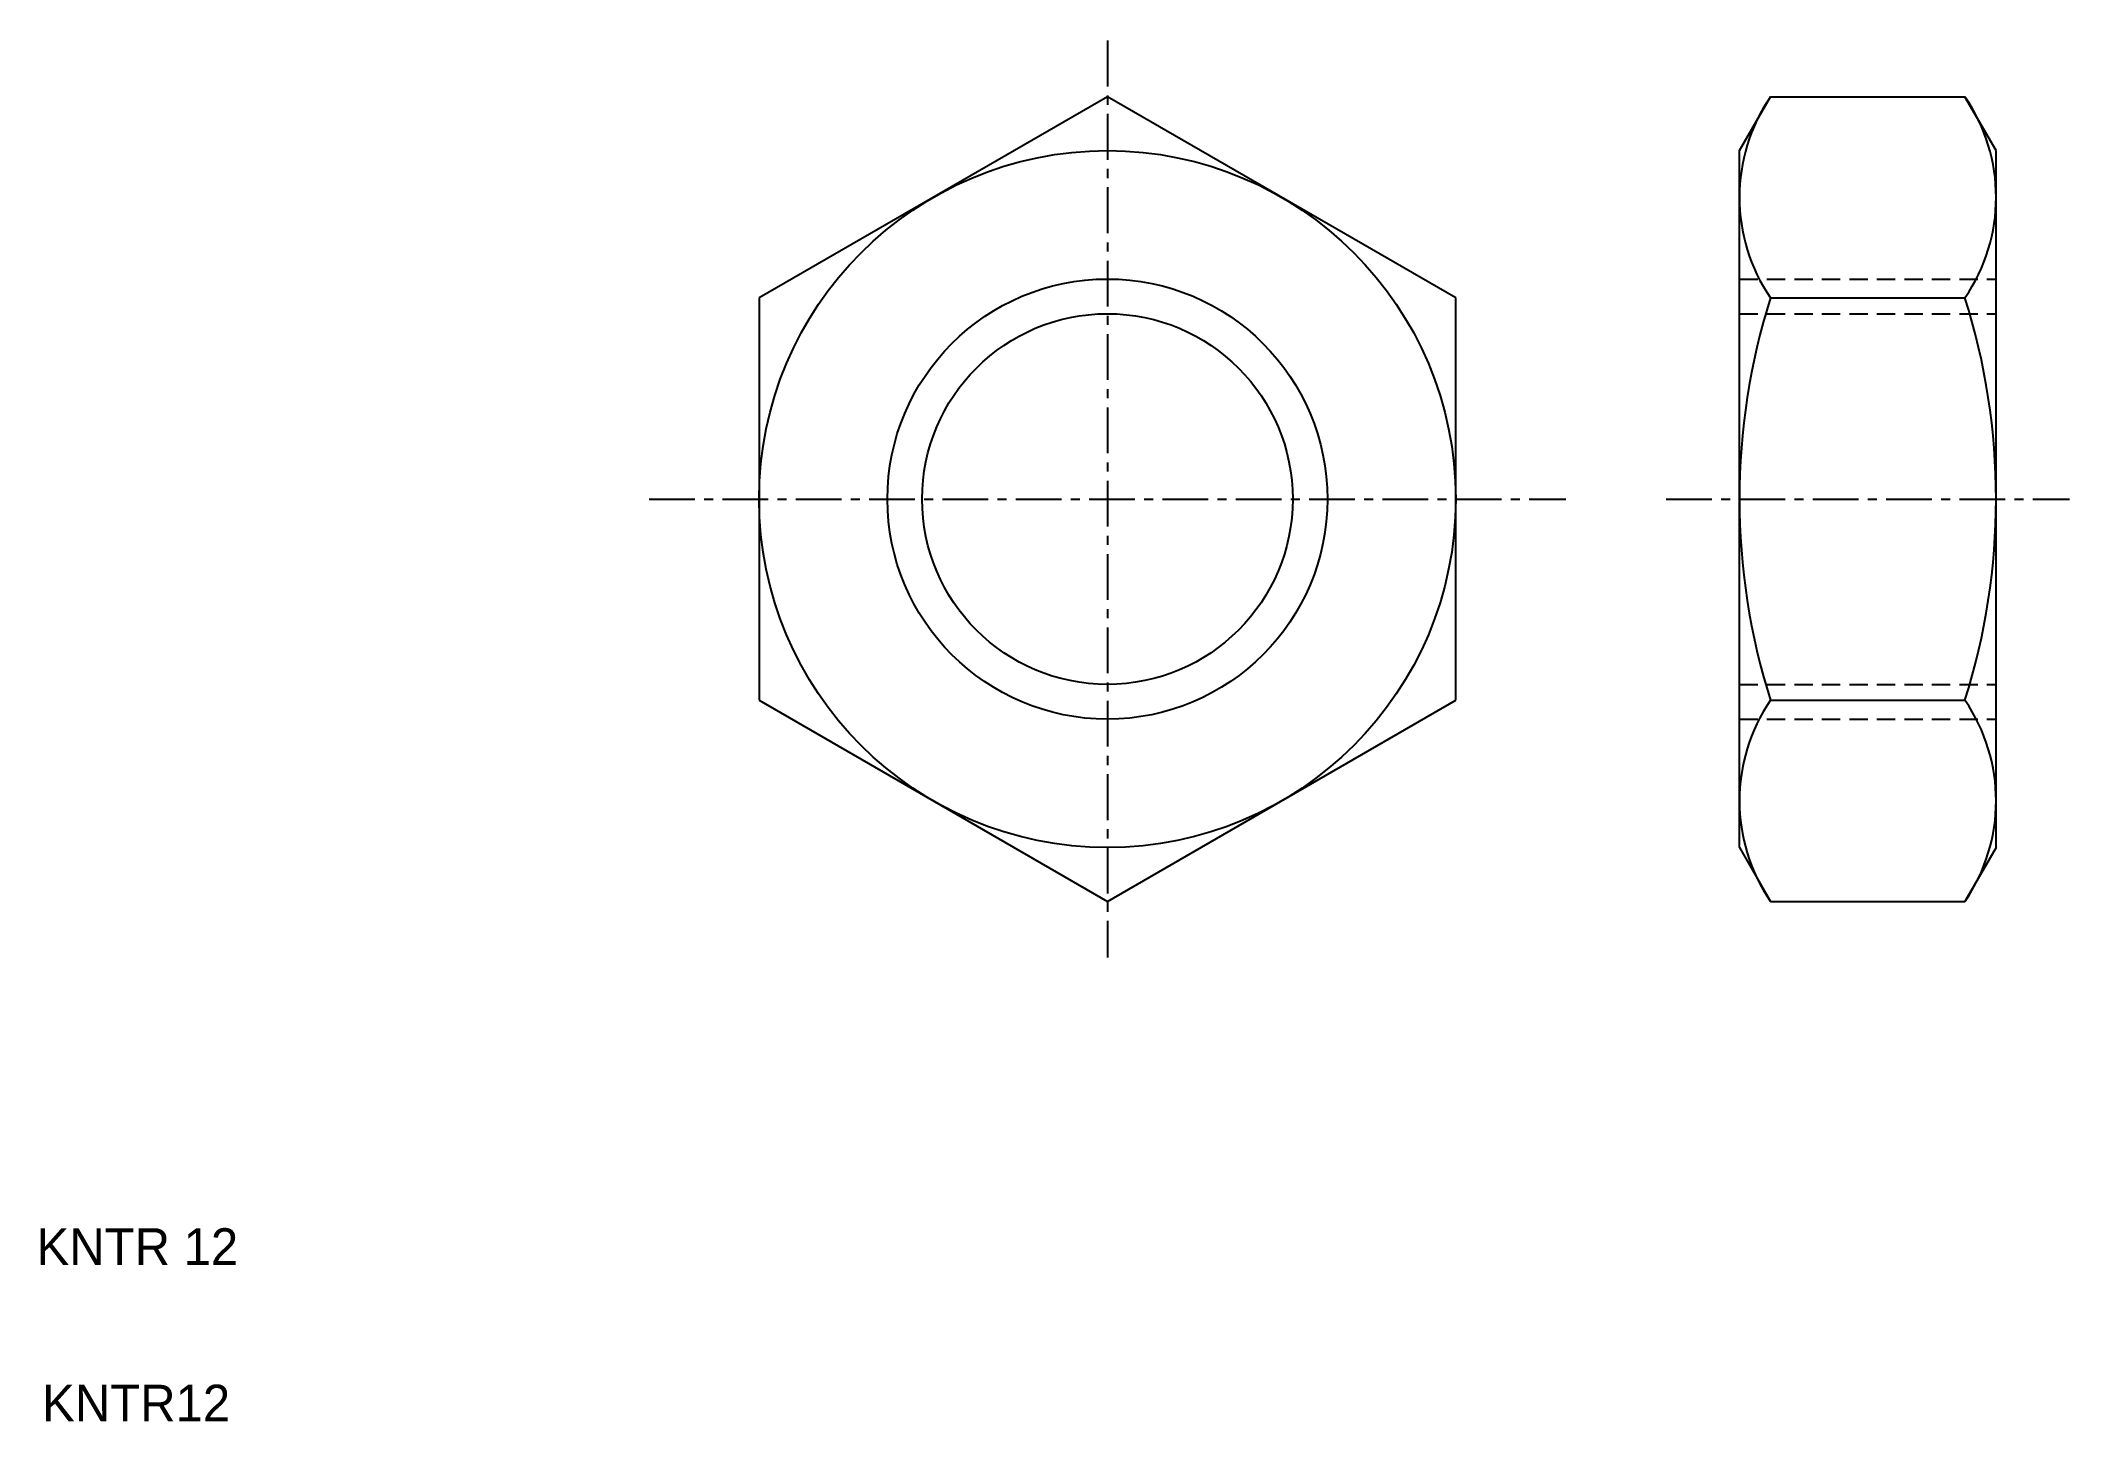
# Model space of a CAD drawing. Extents: x 2.5 to 57.8, y 2.5 to 40.1.
import ezdxf

# ---------------------------------------------------------------- set-up
doc = ezdxf.new("R2010")
doc.units = 0
doc.linetypes.add('CENTER', pattern=[2, 1.25, -0.25, 0.25, -0.25])
doc.linetypes.add('DASHED', pattern=[0.75, 0.5, -0.25])
doc.layers.get('0').update_dxf_attribs({"linetype": 'CONTINUOUS'})
doc.layers.add('CENTER', color=1, linetype='CENTER')

msp = doc.modelspace()

# ---------------------------------------------------------------- linework, layer by layer
at = {"color": 7, "linetype": 'CONTINUOUS'}
for p, q in [((31.555, 38.616), (22.055, 33.131)), ((41.055, 33.131), (31.555, 38.616)), ((48.793, 37.146), (49.641, 38.616)), ((49.641, 38.616), (54.944, 38.616)), ((55.793, 37.146), (54.944, 38.616)), ((48.793, 18.146), (48.793, 37.146)), ((55.793, 18.146), (55.793, 37.146)), ((36.305, 35.873), (36.305, 35.873)), ((38.68, 34.502), (38.68, 34.502)), ((22.055, 33.131), (22.055, 22.161)), ((41.055, 22.161), (41.055, 33.131)), ((49.641, 33.131), (54.944, 33.131)), ((22.055, 22.161), (31.555, 16.677)), ((31.555, 16.677), (41.055, 22.161)), ((49.641, 22.161), (54.944, 22.161)), ((48.793, 18.146), (49.641, 16.677)), ((55.793, 18.146), (54.944, 16.677)), ((49.641, 16.677), (54.944, 16.677))]:
    msp.add_line(p, q, dxfattribs=at)
at = {"color": 3, "linetype": 'DASHED'}
for p, q in [((48.793, 33.646), (55.793, 33.646)), ((48.793, 32.699), (55.793, 32.699)), ((48.793, 22.593), (55.793, 22.593)), ((48.793, 21.646), (55.793, 21.646))]:
    msp.add_line(p, q, dxfattribs=at)
at = {"color": 7, "linetype": 'CONTINUOUS'}
for radius in [9.5, 5.053]:
    msp.add_circle((31.555, 27.646), radius, dxfattribs=at)
at = {"color": 3, "linetype": 'CONTINUOUS'}
msp.add_circle((31.555, 27.646), 6, dxfattribs=at)
at = {"color": 7, "linetype": 'CONTINUOUS'}
for centre, radius, start, end in [((53.649, 35.873), 4.856, 145.6158, 214.3842), ((50.937, 35.873), 4.856, 325.6158, 34.3842), ((66.944, 27.646), 18.151, 162.412, 197.588), ((37.641, 27.646), 18.151, 342.412, 17.588), ((53.649, 19.419), 4.856, 145.6158, 214.3842), ((50.937, 19.419), 4.856, 325.6158, 34.3842)]:
    msp.add_arc(centre, radius, start, end, dxfattribs=at)
at = {"layer": 'CENTER', "color": 1, "linetype": 'CENTER'}
for p, q in [((31.555, 40.146), (31.555, 15.146)), ((19.055, 27.646), (44.055, 27.646)), ((46.793, 27.646), (57.793, 27.646))]:
    msp.add_line(p, q, dxfattribs=at)

# ---------------------------------------------------------------- texts
at = {"color": 7, "linetype": 'CONTINUOUS'}
for s, p in [('KNTR 12', (2.348, 6.766)), ('KNTR12', (2.5, 2.5))]:
    msp.add_text(s, height=1, dxfattribs=at).set_placement(p)

doc.saveas('drawing.dxf')
